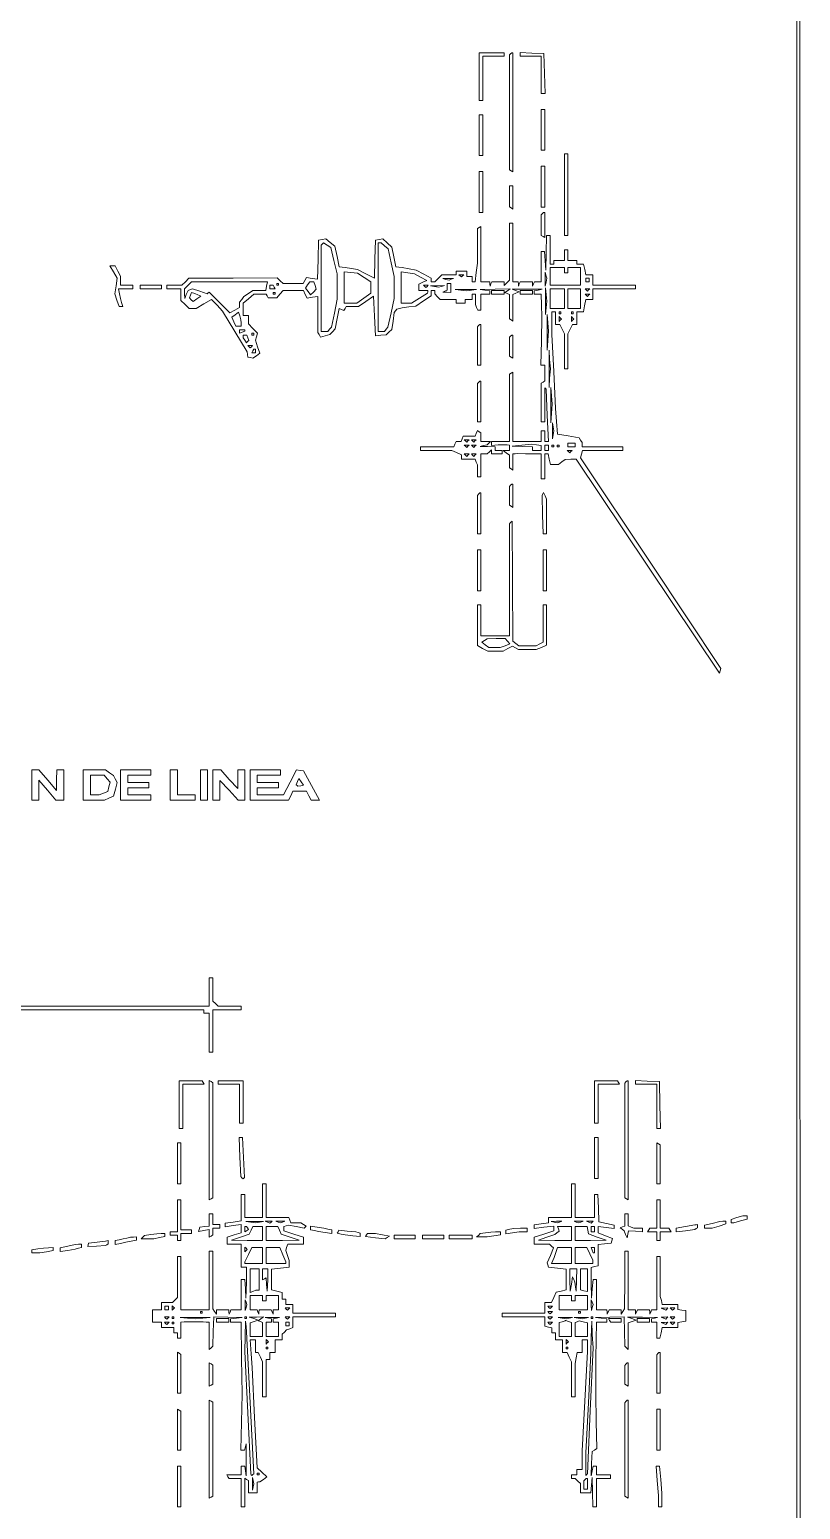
# Paper-space layout 'AN-18-DGE-073-A' of a CAD drawing. Header units: metres, sheet in millimetres. Extents: x 12 to 193, y 4 to 291.
# Drawn here: x 138.5 to 193.4, y 88.8 to 194.2 of the extents above; entities that cross this region are included whole.
import ezdxf

# ---------------------------------------------------------------- set-up
doc = ezdxf.new("R2010")
doc.units = ezdxf.units.M
doc.layers.add('DGE_CONTORNOS', color=7, linetype='Continuous', lineweight=0)
doc.layers.add('DGE_DATOS', color=7, linetype='Continuous', lineweight=0)

# ---------------------------------------------------------------- blocks, each defined once
blk = doc.blocks.new('LP_REF_DGE_MT_073_A')
at = {"layer": 'DGE_CONTORNOS'}
for points in [[(29.14, 147.38), (29.14, 24.38), (111.28, 24.38), (193.43, 24.38), (193.4, 147.35), (193.37, 270.31), (111.25, 270.34), (29.14, 270.38)], [(193.18, 160.66), (193.18, 51.19), (117.92, 51.19), (42.67, 51.19), (42.67, 160.66), (42.67, 270.12), (117.92, 270.12), (193.18, 270.12)], [(170.54, 190.89), (170.54, 189.18), (170.66, 189.18), (170.79, 189.18), (170.79, 190.76), (170.79, 192.34), (171.55, 192.34), (172.31, 192.34), (172.31, 192.47), (172.31, 192.59), (171.42, 192.59), (170.54, 192.59)], [(172.77, 192.51), (172.69, 192.43), (172.69, 188.34), (172.69, 184.26), (172.81, 184.18), (172.94, 184.11), (172.94, 188.35), (172.94, 192.59), (172.9, 192.59), (172.86, 192.59)], [(173.45, 192.47), (173.45, 192.34), (174.21, 192.34), (174.96, 192.34), (174.96, 191.01), (174.96, 189.68), (175.1, 189.68), (175.23, 189.68), (175.19, 191.11), (175.15, 192.53), (174.3, 192.57), (173.45, 192.61)], [(170.54, 186.71), (170.54, 185.26), (170.66, 185.26), (170.79, 185.26), (170.79, 186.71), (170.79, 188.17), (170.66, 188.17), (170.54, 188.17)], [(174.96, 187.09), (174.96, 185.64), (175.09, 185.64), (175.22, 185.64), (175.22, 187.09), (175.22, 188.55), (175.09, 188.55), (174.96, 188.55)], [(174.96, 183.04), (174.96, 181.59), (175.09, 181.59), (175.22, 181.59), (175.22, 183.04), (175.22, 184.5), (175.09, 184.5), (174.96, 184.5)], [(176.61, 182.48), (176.61, 179.57), (176.74, 179.57), (176.86, 179.57), (176.86, 182.48), (176.86, 185.38), (176.74, 185.38), (176.61, 185.38)], [(170.54, 182.67), (170.54, 181.21), (170.66, 181.21), (170.79, 181.21), (170.79, 182.67), (170.79, 184.12), (170.66, 184.12), (170.54, 184.12)], [(172.69, 182.36), (172.69, 181.61), (172.81, 181.53), (172.94, 181.45), (172.94, 182.28), (172.94, 183.11), (172.81, 183.11), (172.69, 183.11)], [(172.69, 178.42), (172.69, 176.39), (172.5, 176.2), (172.31, 176.01), (172.31, 176.14), (172.31, 176.28), (171.88, 176.28), (171.44, 176.28), (171.38, 176.12), (171.32, 175.96), (171.31, 176.12), (171.3, 176.28), (170.98, 176.28), (170.66, 176.28), (170.66, 178.25), (170.66, 180.21), (170.54, 180.14), (170.41, 180.06), (170.41, 178.83), (170.41, 177.61), (170.33, 176.94), (170.25, 176.28), (170.14, 176.28), (170.03, 176.28), (170.03, 176.47), (170.03, 176.66), (169.84, 176.66), (169.65, 176.66), (169.65, 176.85), (169.65, 177.04), (169.27, 177.04), (168.89, 177.04), (168.89, 176.91), (168.89, 176.78), (168.39, 176.78), (167.88, 176.78), (167.63, 176.53), (167.38, 176.28), (167.25, 176.28), (167.12, 176.28), (167.12, 176.4), (167.12, 176.53), (166.59, 176.81), (166.05, 177.1), (165.54, 177.2), (165.04, 177.3), (164.82, 177.32), (164.6, 177.34), (164.45, 178.04), (164.31, 178.74), (163.99, 179.04), (163.68, 179.33), (163.41, 179.29), (163.14, 179.25), (163.1, 177.89), (163.07, 176.52), (162.47, 176.83), (161.87, 177.15), (161.43, 177.22), (160.99, 177.3), (160.78, 177.32), (160.57, 177.34), (160.41, 178.08), (160.26, 178.82), (159.93, 179.07), (159.61, 179.33), (159.35, 179.29), (159.09, 179.25), (159.06, 177.85), (159.02, 176.45), (158.63, 176.51), (158.24, 176.57), (158.12, 176.36), (158, 176.15), (157.29, 176.15), (156.58, 176.15), (156.36, 176.35), (156.14, 176.56), (153, 176.54), (149.86, 176.52), (149.6, 176.27), (149.34, 176.03), (148.81, 176.03), (148.28, 176.03), (148.28, 175.9), (148.28, 175.77), (148.78, 175.77), (149.29, 175.77), (149.29, 175.35), (149.29, 174.93), (149.58, 174.66), (149.88, 174.38), (150.12, 174.38), (150.36, 174.38), (150.92, 174.7), (151.47, 175.02), (151.87, 174.6), (152.26, 174.18), (153.13, 172.73), (154, 171.28), (154.03, 171.09), (154.06, 170.9), (154.24, 170.87), (154.42, 170.83), (154.67, 171.01), (154.91, 171.2), (154.75, 171.65), (154.59, 172.11), (154.67, 172.36), (154.75, 172.62), (154.42, 172.95), (154.1, 173.28), (154.1, 173.58), (154.1, 173.88), (153.91, 173.88), (153.72, 173.88), (153.72, 174.31), (153.72, 174.74), (154.11, 175.07), (154.49, 175.39), (154.92, 175.39), (155.35, 175.39), (155.42, 175.27), (155.5, 175.14), (155.81, 175.14), (156.12, 175.14), (156.34, 175.39), (156.56, 175.65), (157.28, 175.65), (158.01, 175.65), (158.15, 175.38), (158.29, 175.11), (158.66, 175.17), (159.03, 175.22), (159.03, 173.95), (159.03, 172.67), (159.14, 172.51), (159.24, 172.34), (159.57, 172.43), (159.9, 172.51), (160.08, 172.72), (160.27, 172.93), (160.41, 173.65), (160.56, 174.37), (160.73, 174.3), (160.9, 174.24), (160.98, 174.37), (161.07, 174.51), (161.5, 174.51), (161.93, 174.51), (162.47, 174.88), (163.01, 175.25), (163.08, 173.83), (163.14, 172.42), (163.52, 172.46), (163.9, 172.5), (164.11, 172.69), (164.32, 172.88), (164.4, 173.48), (164.48, 174.08), (164.57, 174.2), (164.66, 174.32), (164.85, 174.37), (165.04, 174.42), (165.53, 174.48), (166.02, 174.54), (166.57, 174.91), (167.12, 175.28), (167.12, 175.47), (167.12, 175.65), (167.25, 175.65), (167.38, 175.65), (167.38, 175.53), (167.38, 175.41), (167.57, 175.21), (167.77, 175.01), (168.33, 175.01), (168.89, 175.01), (168.89, 174.89), (168.89, 174.76), (169.21, 174.76), (169.53, 174.76), (169.53, 174.89), (169.53, 175.01), (169.78, 175.01), (170.03, 175.01), (170.03, 175.2), (170.03, 175.39), (170.16, 175.39), (170.28, 175.39), (170.28, 175.02), (170.28, 174.66), (170.36, 174.45), (170.44, 174.25), (170.55, 174.25), (170.66, 174.25), (170.66, 174.82), (170.66, 175.39), (170.98, 175.39), (171.3, 175.39), (171.3, 175.51), (171.3, 175.63), (170.95, 175.68), (170.6, 175.73), (171.68, 175.75), (172.75, 175.77), (172.56, 175.63), (172.37, 175.5), (172.53, 175.44), (172.69, 175.37), (172.69, 174.5), (172.69, 173.64), (172.81, 173.56), (172.94, 173.48), (172.94, 174.42), (172.94, 175.37), (173.16, 175.46), (173.38, 175.55), (173.13, 175.65), (172.88, 175.75), (173.95, 175.75), (175.03, 175.74), (174.74, 175.68), (174.46, 175.63), (174.46, 175.51), (174.46, 175.39), (174.71, 175.39), (174.96, 175.39), (174.98, 174.6), (175, 173.81), (174.97, 172.07), (174.93, 170.33), (175.08, 170.33), (175.22, 170.33), (175.22, 169.77), (175.22, 169.21), (175.09, 169.13), (174.96, 169.05), (174.96, 167.67), (174.96, 166.29), (175.09, 166.29), (175.22, 166.29), (175.22, 167.51), (175.22, 168.73), (175.26, 168.68), (175.31, 168.63), (175.39, 166.76), (175.47, 164.9), (175.34, 164.9), (175.22, 164.9), (175.22, 165.28), (175.22, 165.65), (175.09, 165.65), (174.96, 165.65), (174.96, 165.28), (174.96, 164.9), (173.95, 164.9), (172.94, 164.9), (172.94, 167.37), (172.94, 169.84), (172.81, 169.77), (172.69, 169.69), (172.69, 167.29), (172.69, 164.9), (172.06, 164.9), (171.42, 164.9), (171.42, 164.76), (171.42, 164.62), (171.9, 164.65), (172.37, 164.67), (172.53, 164.66), (172.69, 164.64), (172.69, 164.45), (172.69, 164.26), (172.47, 164.26), (172.25, 164.26), (172.47, 164.09), (172.69, 163.92), (172.69, 163.47), (172.69, 163.01), (172.81, 162.94), (172.94, 162.86), (172.94, 163.43), (172.94, 164.01), (173.1, 164.02), (173.26, 164.04), (173.83, 164.03), (174.4, 164.03), (174.68, 164.02), (174.96, 164.01), (174.96, 163.13), (174.96, 162.24), (175.09, 162.24), (175.22, 162.24), (175.22, 163.13), (175.22, 164.01), (175.33, 164.01), (175.45, 164.01), (175.53, 163.63), (175.62, 163.25), (175.9, 163.25), (176.18, 163.25), (176.43, 163.44), (176.67, 163.62), (177.06, 163.63), (177.44, 163.63), (182.55, 156.02), (187.66, 148.4), (187.71, 148.57), (187.77, 148.73), (182.77, 156.23), (177.76, 163.73), (177.83, 164), (177.9, 164.26), (179.34, 164.26), (180.78, 164.26), (180.78, 164.39), (180.78, 164.52), (179.33, 164.52), (177.87, 164.52), (177.87, 164.67), (177.87, 164.83), (177.77, 164.99), (177.67, 165.15), (176.89, 165.29), (176.12, 165.43), (176.05, 166.33), (175.98, 167.24), (175.85, 169.88), (175.72, 172.52), (175.72, 173.32), (175.72, 174.13), (175.85, 174.13), (175.98, 174.13), (175.98, 173.69), (175.98, 173.24), (176.13, 173.24), (176.29, 173.24), (176.45, 172.9), (176.61, 172.56), (176.61, 171.32), (176.61, 170.08), (176.74, 170.08), (176.86, 170.08), (176.86, 171.32), (176.86, 172.56), (177.02, 172.9), (177.18, 173.24), (177.34, 173.24), (177.49, 173.24), (177.49, 173.69), (177.49, 174.13), (177.73, 174.13), (177.97, 174.13), (178.05, 174.57), (178.14, 175.01), (178.39, 175.01), (178.63, 175.01), (178.63, 175.39), (178.63, 175.77), (180.15, 175.77), (181.67, 175.77), (181.67, 175.9), (181.67, 176.03), (180.15, 176.03), (178.63, 176.03), (178.63, 176.41), (178.63, 176.78), (178.39, 176.78), (178.15, 176.78), (178.06, 177.16), (177.98, 177.54), (177.74, 177.54), (177.49, 177.54), (177.49, 177.67), (177.49, 177.8), (177.18, 177.8), (176.86, 177.8), (176.86, 178.18), (176.86, 178.56), (176.74, 178.56), (176.61, 178.56), (176.61, 178.18), (176.61, 177.8), (176.23, 177.8), (175.85, 177.8), (175.85, 177.67), (175.85, 177.54), (175.72, 177.54), (175.6, 177.54), (175.6, 178.56), (175.6, 179.57), (175.47, 179.57), (175.34, 179.57), (175.32, 178.33), (175.3, 177.1), (175.25, 177.76), (175.2, 178.43), (175.08, 178.43), (174.96, 178.43), (174.96, 177.35), (174.96, 176.28), (174.72, 176.28), (174.48, 176.28), (174.42, 176.12), (174.35, 175.96), (174.34, 176.12), (174.33, 176.28), (173.9, 176.28), (173.47, 176.28), (173.4, 176.12), (173.34, 175.96), (173.33, 176.12), (173.32, 176.28), (173.13, 176.28), (172.94, 176.28), (172.94, 178.37), (172.94, 180.45), (172.81, 180.45), (172.69, 180.45)], [(175.05, 181.13), (174.96, 181.04), (174.96, 180.31), (174.96, 179.58), (175.09, 179.5), (175.22, 179.43), (175.22, 180.32), (175.22, 181.21), (175.18, 181.21), (175.13, 181.21)], [(160.19, 177.78), (160.41, 176.85), (160.41, 175.94), (160.42, 175.04), (160.22, 174.05), (160.01, 173.05), (159.88, 172.9), (159.76, 172.74), (159.52, 172.74), (159.28, 172.74), (159.28, 175.81), (159.28, 178.89), (159.37, 178.98), (159.45, 179.06), (159.71, 178.89), (159.97, 178.72)], [(163.8, 178.84), (164.05, 178.62), (164.26, 177.63), (164.47, 176.65), (164.47, 175.87), (164.47, 175.08), (164.26, 174.07), (164.04, 173.05), (163.92, 172.9), (163.8, 172.74), (163.57, 172.74), (163.33, 172.74), (163.33, 175.9), (163.33, 179.06), (163.44, 179.06), (163.55, 179.06)], [(144.48, 176.98), (144.75, 176.54), (144.67, 175.98), (144.58, 175.41), (144.73, 174.96), (144.88, 174.51), (145.01, 174.51), (145.15, 174.51), (145.06, 174.79), (144.98, 175.08), (144.91, 175.42), (144.83, 175.77), (145.35, 175.77), (145.87, 175.77), (145.87, 175.9), (145.87, 176.03), (145.43, 176.03), (144.99, 176.03), (144.99, 176.35), (144.99, 176.67), (144.8, 177.04), (144.6, 177.42), (144.41, 177.42), (144.21, 177.42)], [(176.61, 177.1), (176.61, 176.91), (176.74, 176.91), (176.86, 176.91), (176.86, 177.1), (176.86, 177.29), (177.3, 177.29), (177.75, 177.29), (177.75, 176.66), (177.75, 176.03), (176.67, 176.03), (175.6, 176.03), (175.6, 176.66), (175.6, 177.29), (176.1, 177.29), (176.61, 177.29)], [(155.39, 175.96), (155.33, 175.65), (154.87, 175.65), (154.41, 175.65), (154.09, 175.43), (153.78, 175.22), (153.63, 175.02), (153.47, 174.82), (153.47, 174.63), (153.46, 174.44), (153.12, 174.25), (152.77, 174.06), (152.03, 174.8), (151.29, 175.54), (151.23, 175.48), (151.16, 175.41), (150.64, 175.6), (150.12, 175.78), (149.96, 175.72), (149.79, 175.65), (149.67, 175.36), (149.56, 175.08), (149.55, 175.42), (149.54, 175.77), (149.8, 176.03), (150.05, 176.28), (152.75, 176.28), (155.45, 176.28)], [(156.25, 176.09), (156.25, 176.03), (156.18, 176.03), (156.12, 176.03), (156.12, 176.09), (156.12, 176.15), (156.18, 176.15), (156.25, 176.15)], [(158.84, 176.01), (158.93, 175.74), (158.73, 175.54), (158.53, 175.34), (158.35, 175.58), (158.17, 175.82), (158.31, 176.05), (158.46, 176.28), (158.61, 176.28), (158.76, 176.28)], [(162.35, 176.58), (162.82, 176.28), (162.82, 175.87), (162.81, 175.46), (162.31, 175.11), (161.81, 174.76), (161.37, 174.76), (160.93, 174.76), (160.93, 175.87), (160.93, 176.99), (161.4, 176.93), (161.87, 176.88)], [(166.36, 176.61), (166.81, 176.37), (166.52, 176.24), (166.24, 176.11), (166.24, 175.88), (166.24, 175.65), (166.55, 175.65), (166.87, 175.65), (166.87, 175.55), (166.86, 175.46), (166.29, 175.11), (165.72, 174.76), (165.34, 174.76), (164.97, 174.76), (164.97, 175.88), (164.97, 176.99), (165.45, 176.92), (165.92, 176.85)], [(168.55, 176.45), (168.39, 176.39), (168.17, 176.44), (167.95, 176.5), (168.32, 176.51), (168.7, 176.51)], [(168.51, 175.84), (168.51, 175.52), (168.23, 175.53), (167.95, 175.54), (168.1, 175.6), (168.26, 175.67), (168.26, 175.91), (168.26, 176.15), (168.39, 176.15), (168.51, 176.15)], [(169.36, 176.7), (169.27, 176.62), (169.19, 176.7), (169.1, 176.78), (169.27, 176.78), (169.44, 176.78)], [(175.31, 176.25), (175.25, 175.96), (175.25, 176.47), (175.25, 176.97), (175.3, 176.75), (175.36, 176.53)], [(178.38, 176.41), (178.38, 176.28), (178.25, 176.28), (178.13, 176.28), (178.13, 176.41), (178.13, 176.53), (178.25, 176.53), (178.38, 176.53)], [(146.38, 175.9), (146.38, 175.77), (147.14, 175.77), (147.9, 175.77), (147.9, 175.9), (147.9, 176.03), (147.14, 176.03), (146.38, 176.03)], [(150.6, 175.3), (150.7, 175.24), (150.43, 175.05), (150.15, 174.86), (150.02, 174.99), (149.89, 175.12), (149.96, 175.32), (150.04, 175.52), (150.27, 175.43), (150.49, 175.35)], [(155.93, 175.9), (156.01, 175.77), (155.81, 175.77), (155.61, 175.77), (155.61, 175.9), (155.61, 176.03), (155.73, 176.03), (155.85, 176.03)], [(155.99, 175.46), (155.99, 175.39), (155.93, 175.39), (155.87, 175.39), (155.87, 175.46), (155.87, 175.52), (155.93, 175.52), (155.99, 175.52)], [(166.83, 175.94), (166.74, 175.86), (166.66, 175.94), (166.57, 176.03), (166.74, 176.03), (166.91, 176.03)], [(167.85, 175.94), (167.63, 175.88), (167.35, 175.94), (167.06, 175.99), (167.57, 175.99), (168.07, 176)], [(170, 175.68), (169.66, 175.63), (169.24, 175.68), (168.83, 175.73), (169.59, 175.73), (170.35, 175.73)], [(171.42, 175.52), (171.42, 175.39), (171.87, 175.39), (172.31, 175.39), (172.31, 175.52), (172.31, 175.65), (171.87, 175.65), (171.42, 175.65)], [(173.45, 175.52), (173.45, 175.39), (173.89, 175.39), (174.33, 175.39), (174.33, 175.52), (174.33, 175.65), (173.89, 175.65), (173.45, 175.65)], [(175.31, 174.41), (175.26, 173.94), (175.26, 174.89), (175.26, 175.84), (175.31, 175.36), (175.36, 174.89)], [(176.61, 175.08), (176.61, 174.38), (176.1, 174.38), (175.6, 174.38), (175.6, 175.08), (175.6, 175.77), (176.1, 175.77), (176.61, 175.77)], [(177.75, 175.08), (177.75, 174.38), (177.3, 174.38), (176.86, 174.38), (176.86, 175.08), (176.86, 175.77), (177.3, 175.77), (177.75, 175.77)], [(178.34, 175.69), (178.25, 175.6), (178.17, 175.69), (178.08, 175.77), (178.25, 175.77), (178.42, 175.77)], [(178.34, 175.31), (178.25, 175.22), (178.17, 175.31), (178.08, 175.39), (178.25, 175.39), (178.42, 175.39)], [(153.58, 173.34), (153.59, 173.12), (153.4, 173.12), (153.21, 173.12), (153.06, 173.43), (152.92, 173.75), (153.16, 173.93), (153.4, 174.11), (153.48, 173.84), (153.56, 173.56)], [(175.44, 172.08), (175.39, 171.41), (175.39, 172.67), (175.39, 173.94), (175.44, 173.34), (175.48, 172.75)], [(176.36, 174.07), (176.36, 174), (176.29, 174), (176.23, 174), (176.23, 174.07), (176.23, 174.13), (176.29, 174.13), (176.36, 174.13)], [(177.24, 174.07), (177.24, 174), (177.18, 174), (177.11, 174), (177.11, 174.07), (177.11, 174.13), (177.18, 174.13), (177.24, 174.13)], [(170.5, 173.16), (170.41, 173.07), (170.41, 171.7), (170.41, 170.33), (170.54, 170.33), (170.66, 170.33), (170.66, 171.79), (170.66, 173.24), (170.62, 173.24), (170.58, 173.24)], [(176.31, 173.54), (176.23, 173.45), (176.23, 173.62), (176.23, 173.79), (176.31, 173.71), (176.4, 173.62)], [(177.2, 173.54), (177.11, 173.45), (177.11, 173.62), (177.11, 173.79), (177.2, 173.71), (177.28, 173.62)], [(153.84, 172.81), (153.84, 172.76), (153.65, 172.69), (153.46, 172.62), (153.46, 172.74), (153.46, 172.86), (153.65, 172.86), (153.84, 172.86)], [(154.05, 172.29), (154.13, 172.09), (154.04, 172.01), (153.96, 171.92), (153.84, 172.11), (153.72, 172.29), (153.72, 172.39), (153.72, 172.48), (153.85, 172.48), (153.98, 172.48)], [(154.48, 172.55), (154.48, 172.48), (154.41, 172.48), (154.35, 172.48), (154.35, 172.55), (154.35, 172.61), (154.41, 172.61), (154.48, 172.61)], [(172.77, 172.4), (172.69, 172.32), (172.69, 171.65), (172.69, 170.98), (172.81, 170.9), (172.94, 170.83), (172.94, 171.65), (172.94, 172.48), (172.9, 172.48), (172.86, 172.48)], [(154.31, 171.64), (154.22, 171.56), (154.14, 171.64), (154.05, 171.73), (154.22, 171.73), (154.39, 171.73)], [(154.6, 171.35), (154.6, 171.22), (154.47, 171.22), (154.33, 171.22), (154.41, 171.35), (154.49, 171.47), (154.55, 171.47), (154.6, 171.47)], [(175.56, 169.42), (175.52, 168.75), (175.52, 170.08), (175.52, 171.41), (175.56, 170.75), (175.61, 170.08)], [(170.5, 169.11), (170.41, 169.03), (170.41, 167.66), (170.41, 166.29), (170.54, 166.29), (170.66, 166.29), (170.66, 167.74), (170.66, 169.2), (170.62, 169.2), (170.58, 169.2)], [(175.69, 166.89), (175.64, 166.22), (175.64, 167.49), (175.64, 168.75), (175.69, 168.16), (175.74, 167.56)], [(170.33, 165.47), (170.26, 165.28), (169.82, 165.28), (169.39, 165.28), (169.32, 165.09), (169.25, 164.9), (169.07, 164.9), (168.89, 164.9), (168.81, 164.71), (168.74, 164.52), (167.55, 164.52), (166.36, 164.52), (166.36, 164.39), (166.36, 164.26), (167.48, 164.26), (168.59, 164.26), (168.93, 164.11), (169.27, 163.95), (169.27, 163.79), (169.27, 163.63), (169.77, 163.63), (170.26, 163.63), (170.33, 163.43), (170.41, 163.23), (170.41, 162.8), (170.41, 162.37), (170.54, 162.37), (170.66, 162.37), (170.66, 163.19), (170.66, 164.01), (170.89, 164.01), (171.12, 164.01), (171.27, 164.16), (171.42, 164.31), (171.42, 164.16), (171.42, 164.01), (171.8, 164.01), (172.18, 164.01), (172.18, 164.14), (172.18, 164.26), (171.93, 164.26), (171.68, 164.26), (171.68, 164.39), (171.68, 164.52), (171.14, 164.53), (170.6, 164.55), (170.85, 164.61), (171.11, 164.67), (171.23, 164.78), (171.35, 164.9), (171.01, 164.9), (170.66, 164.9), (170.66, 165.2), (170.66, 165.51), (170.54, 165.59), (170.41, 165.67)], [(175.81, 165.37), (175.76, 165.09), (175.76, 165.65), (175.76, 166.22), (175.81, 165.94), (175.87, 165.65)], [(169.74, 164.94), (169.65, 164.85), (169.57, 164.94), (169.48, 165.02), (169.65, 165.02), (169.82, 165.02)], [(169.74, 164.56), (169.65, 164.47), (169.57, 164.56), (169.48, 164.64), (169.65, 164.64), (169.82, 164.64)], [(170.24, 164.94), (170.16, 164.85), (170.07, 164.94), (169.99, 165.02), (170.16, 165.02), (170.33, 165.02)], [(170.24, 164.56), (170.16, 164.47), (170.07, 164.56), (169.99, 164.64), (170.16, 164.64), (170.33, 164.64)], [(174.96, 164.44), (174.96, 164.26), (174.65, 164.26), (174.33, 164.26), (174.33, 164.39), (174.33, 164.52), (173.6, 164.54), (172.88, 164.56), (173.57, 164.63), (174.27, 164.71), (174.62, 164.66), (174.96, 164.61)], [(175.47, 164.45), (175.47, 164.26), (175.34, 164.26), (175.22, 164.26), (175.22, 164.45), (175.22, 164.64), (175.34, 164.64), (175.47, 164.64)], [(175.85, 164.58), (175.85, 164.52), (175.79, 164.52), (175.72, 164.52), (175.72, 164.58), (175.72, 164.64), (175.79, 164.64), (175.85, 164.64)], [(176.23, 164.58), (176.23, 164.52), (176.17, 164.52), (176.1, 164.52), (176.1, 164.58), (176.1, 164.64), (176.17, 164.64), (176.23, 164.64)], [(177.37, 164.64), (177.37, 164.52), (177.11, 164.52), (176.86, 164.52), (176.86, 164.64), (176.86, 164.77), (177.11, 164.77), (177.37, 164.77)], [(169.74, 163.93), (169.65, 163.84), (169.57, 163.93), (169.48, 164.01), (169.65, 164.01), (169.82, 164.01)], [(170.24, 163.93), (170.16, 163.84), (170.07, 163.93), (169.99, 164.01), (170.16, 164.01), (170.33, 164.01)], [(177.07, 164.18), (176.99, 164.09), (176.9, 164.18), (176.82, 164.26), (176.99, 164.26), (177.16, 164.26)], [(172.77, 161.78), (172.69, 161.69), (172.69, 161.02), (172.69, 160.36), (172.81, 160.28), (172.94, 160.2), (172.94, 161.03), (172.94, 161.86), (172.9, 161.86), (172.86, 161.86)], [(170.5, 161.14), (170.41, 161.06), (170.41, 159.69), (170.41, 158.32), (170.54, 158.32), (170.66, 158.32), (170.66, 159.77), (170.66, 161.23), (170.62, 161.23), (170.58, 161.23)], [(175.08, 161.16), (175.02, 161.04), (175.06, 159.68), (175.11, 158.32), (175.23, 158.32), (175.34, 158.32), (175.33, 159.55), (175.33, 160.79), (175.23, 161.03), (175.13, 161.27)], [(172.78, 159.13), (172.69, 159.04), (172.69, 155.04), (172.69, 151.05), (171.68, 151.05), (170.66, 151.05), (170.66, 152.15), (170.66, 153.26), (170.54, 153.26), (170.41, 153.26), (170.41, 151.81), (170.41, 150.36), (170.78, 150.16), (171.16, 149.97), (171.7, 149.97), (172.25, 149.97), (172.58, 150.15), (172.91, 150.32), (173.13, 150.19), (173.35, 150.07), (173.97, 150.07), (174.59, 150.07), (174.97, 150.23), (175.34, 150.38), (175.34, 151.82), (175.34, 153.26), (175.22, 153.26), (175.09, 153.26), (175.09, 151.94), (175.09, 150.61), (174.85, 150.48), (174.6, 150.35), (173.99, 150.35), (173.37, 150.35), (173.16, 150.51), (172.94, 150.67), (172.91, 154.95), (172.88, 159.23)], [(170.41, 155.73), (170.41, 154.27), (170.54, 154.27), (170.66, 154.27), (170.66, 155.73), (170.66, 157.18), (170.54, 157.18), (170.41, 157.18)], [(175.09, 155.73), (175.09, 154.27), (175.22, 154.27), (175.34, 154.27), (175.34, 155.73), (175.34, 157.18), (175.22, 157.18), (175.09, 157.18)], [(172.56, 150.67), (172.72, 150.48), (172.38, 150.35), (172.04, 150.22), (171.63, 150.22), (171.22, 150.22), (170.97, 150.41), (170.73, 150.6), (170.92, 150.73), (171.11, 150.85), (171.76, 150.86), (172.4, 150.86)], [(138.67, 140.42), (138.67, 139.35), (138.92, 139.35), (139.17, 139.35), (139.17, 140.06), (139.17, 140.77), (139.77, 140.06), (140.36, 139.35), (140.65, 139.35), (140.94, 139.35), (140.94, 140.42), (140.94, 141.5), (140.69, 141.5), (140.44, 141.5), (140.43, 140.77), (140.43, 140.04), (139.79, 140.77), (139.15, 141.5), (138.91, 141.5), (138.67, 141.5)], [(142.33, 140.42), (142.33, 139.35), (143.09, 139.35), (143.84, 139.35), (144.16, 139.49), (144.49, 139.64), (144.62, 140.13), (144.75, 140.61), (144.61, 140.86), (144.48, 141.11), (144.2, 141.3), (143.92, 141.5), (143.13, 141.5), (142.33, 141.5)], [(144.99, 140.42), (144.99, 139.35), (146.06, 139.35), (147.14, 139.35), (147.14, 139.54), (147.14, 139.73), (146.32, 139.73), (145.5, 139.73), (145.5, 139.98), (145.5, 140.23), (146.25, 140.23), (147.01, 140.23), (147.01, 140.42), (147.01, 140.61), (146.25, 140.61), (145.5, 140.61), (145.5, 140.87), (145.5, 141.12), (146.32, 141.12), (147.14, 141.12), (147.14, 141.31), (147.14, 141.5), (146.06, 141.5), (144.99, 141.5)], [(148.53, 140.42), (148.53, 139.35), (149.42, 139.35), (150.3, 139.35), (150.3, 139.54), (150.3, 139.73), (149.67, 139.73), (149.04, 139.73), (149.04, 140.61), (149.04, 141.5), (148.78, 141.5), (148.53, 141.5)], [(150.68, 140.42), (150.68, 139.35), (150.93, 139.35), (151.19, 139.35), (151.19, 140.42), (151.19, 141.5), (150.93, 141.5), (150.68, 141.5)], [(151.57, 140.42), (151.57, 139.35), (151.82, 139.35), (152.07, 139.35), (152.07, 140.05), (152.07, 140.76), (152.72, 140.05), (153.36, 139.35), (153.6, 139.35), (153.84, 139.35), (153.84, 140.42), (153.84, 141.5), (153.59, 141.5), (153.34, 141.5), (153.33, 140.83), (153.33, 140.17), (152.73, 140.83), (152.14, 141.5), (151.85, 141.5), (151.57, 141.5)], [(154.22, 140.42), (154.22, 139.35), (155.59, 139.35), (156.96, 139.35), (157.11, 139.66), (157.25, 139.98), (157.74, 139.98), (158.23, 139.98), (158.4, 139.66), (158.57, 139.35), (158.86, 139.35), (159.16, 139.35), (158.59, 140.39), (158.03, 141.43), (157.78, 141.47), (157.53, 141.51), (157.06, 140.62), (156.59, 139.73), (155.66, 139.73), (154.73, 139.73), (154.73, 139.98), (154.73, 140.23), (155.49, 140.23), (156.25, 140.23), (156.25, 140.42), (156.25, 140.61), (155.49, 140.61), (154.73, 140.61), (154.73, 140.87), (154.73, 141.12), (155.55, 141.12), (156.37, 141.12), (156.37, 141.31), (156.37, 141.5), (155.3, 141.5), (154.22, 141.5)], [(144.03, 140.88), (144.24, 140.64), (144.16, 140.3), (144.07, 139.96), (143.76, 139.84), (143.46, 139.73), (143.15, 139.73), (142.84, 139.73), (142.84, 140.42), (142.84, 141.12), (143.33, 141.12), (143.81, 141.12)], [(157.82, 140.38), (157.62, 140.34), (157.56, 140.39), (157.5, 140.45), (157.59, 140.68), (157.68, 140.9), (157.85, 140.66), (158.03, 140.42)], [(149.16, 117.66), (149.16, 115.95), (149.29, 115.95), (149.42, 115.95), (149.42, 117.53), (149.42, 119.11), (150.18, 119.11), (150.95, 119.11), (150.87, 119.24), (150.79, 119.36), (149.98, 119.36), (149.16, 119.36)], [(151.31, 115.13), (151.31, 110.88), (151.44, 110.95), (151.57, 111.03), (151.57, 115.13), (151.57, 119.22), (151.44, 119.3), (151.31, 119.38)], [(151.95, 119.24), (151.95, 119.11), (152.7, 119.11), (153.46, 119.11), (153.46, 117.72), (153.46, 116.33), (153.59, 116.33), (153.72, 116.33), (153.72, 117.85), (153.72, 119.36), (152.83, 119.36), (151.95, 119.36)], [(178.76, 117.85), (178.76, 116.33), (178.89, 116.33), (179.01, 116.33), (179.01, 117.72), (179.01, 119.11), (179.78, 119.11), (180.54, 119.11), (180.47, 119.24), (180.39, 119.36), (179.57, 119.36), (178.76, 119.36)], [(180.99, 119.28), (180.91, 119.2), (180.91, 115.11), (180.91, 111.03), (181.04, 110.95), (181.16, 110.88), (181.16, 115.12), (181.16, 119.36), (181.12, 119.36), (181.08, 119.36)], [(181.67, 119.24), (181.67, 119.11), (182.43, 119.11), (183.19, 119.11), (183.19, 117.53), (183.19, 115.95), (183.32, 115.95), (183.45, 115.95), (183.41, 117.63), (183.38, 119.3), (182.52, 119.34), (181.67, 119.38)], [(149.04, 113.48), (149.04, 112.03), (149.16, 112.03), (149.29, 112.03), (149.29, 113.48), (149.29, 114.94), (149.16, 114.94), (149.04, 114.94)], [(153.49, 113.93), (153.55, 112.54), (153.63, 112.45), (153.72, 112.37), (153.77, 112.42), (153.82, 112.47), (153.75, 113.89), (153.68, 115.32), (153.56, 115.32), (153.43, 115.32)], [(178.76, 113.86), (178.76, 112.41), (178.89, 112.41), (179.01, 112.41), (179.01, 113.86), (179.01, 115.32), (178.89, 115.32), (178.76, 115.32)], [(183.19, 113.49), (183.19, 112.03), (183.31, 112.03), (183.44, 112.03), (183.44, 113.41), (183.44, 114.8), (183.31, 114.87), (183.19, 114.95)], [(155.11, 110.83), (155.11, 109.63), (154.48, 109.63), (153.84, 109.63), (153.84, 110.45), (153.84, 111.27), (153.72, 111.27), (153.59, 111.27), (153.59, 110.33), (153.59, 109.39), (153.02, 109.3), (152.45, 109.22), (152.45, 109.09), (152.45, 108.96), (153.02, 109.04), (153.59, 109.12), (153.59, 108.82), (153.59, 108.53), (153.08, 108.38), (152.58, 108.22), (152.58, 107.98), (152.58, 107.73), (153.08, 107.73), (153.59, 107.73), (153.59, 106.91), (153.59, 106.08), (153.78, 106.08), (153.97, 106.08), (153.95, 104.98), (153.92, 103.87), (153.88, 104.54), (153.83, 105.2), (153.71, 105.2), (153.59, 105.2), (153.59, 104.12), (153.59, 103.05), (153.22, 103.05), (152.85, 103.05), (152.79, 102.89), (152.72, 102.73), (152.71, 102.89), (152.7, 103.05), (152.26, 103.05), (151.82, 103.05), (151.82, 102.89), (151.82, 102.73), (151.69, 102.92), (151.57, 103.11), (151.57, 105.17), (151.57, 107.22), (151.44, 107.22), (151.31, 107.22), (151.31, 105.14), (151.31, 103.05), (150.3, 103.05), (149.29, 103.05), (149.29, 104.95), (149.29, 106.84), (149.16, 106.84), (149.04, 106.84), (149.04, 105.38), (149.04, 103.92), (148.86, 103.74), (148.68, 103.56), (148.29, 103.56), (147.9, 103.56), (147.9, 103.3), (147.9, 103.05), (147.58, 103.05), (147.27, 103.05), (147.27, 102.61), (147.27, 102.16), (147.58, 102.16), (147.9, 102.16), (147.9, 101.97), (147.9, 101.78), (148.34, 101.78), (148.78, 101.78), (148.78, 101.6), (148.78, 101.41), (148.91, 101.41), (149.04, 101.41), (149.04, 101.22), (149.04, 101.03), (149.16, 101.03), (149.29, 101.03), (149.29, 101.6), (149.29, 102.16), (149.51, 102.18), (149.73, 102.19), (150.3, 102.19), (150.87, 102.18), (151.09, 102.17), (151.31, 102.16), (151.31, 101.19), (151.31, 100.22), (151.43, 100.34), (151.55, 100.46), (151.58, 101.5), (151.62, 102.54), (152.64, 102.52), (153.65, 102.5), (153.24, 102.45), (152.83, 102.4), (152.83, 102.28), (152.83, 102.16), (153.21, 102.16), (153.59, 102.16), (153.61, 99.6), (153.64, 97.04), (153.6, 95.05), (153.56, 93.06), (153.69, 93.06), (153.82, 93.06), (153.88, 93.28), (153.94, 93.5), (153.94, 92.36), (153.93, 91.22), (153.88, 91.57), (153.83, 91.92), (153.71, 91.92), (153.59, 91.92), (153.59, 91.6), (153.59, 91.29), (153.08, 91.29), (152.56, 91.29), (152.64, 91.16), (152.72, 91.03), (153.15, 91.03), (153.59, 91.03), (153.59, 90.02), (153.59, 89.01), (153.72, 89.01), (153.84, 89.01), (153.84, 90.03), (153.84, 91.05), (153.97, 90.97), (154.1, 90.89), (154.1, 90.46), (154.1, 90.02), (154.41, 90.02), (154.73, 90.02), (154.73, 90.4), (154.73, 90.78), (154.82, 90.79), (154.92, 90.79), (155.16, 90.97), (155.4, 91.16), (155.06, 91.48), (154.71, 91.8), (154.54, 95.37), (154.36, 98.94), (154.3, 99.92), (154.23, 100.9), (154.42, 100.9), (154.6, 100.9), (154.6, 100.46), (154.6, 100.01), (154.7, 100.01), (154.79, 100.01), (154.95, 99.67), (155.11, 99.33), (155.11, 98.09), (155.11, 96.85), (155.23, 96.85), (155.36, 96.85), (155.36, 98.18), (155.36, 99.51), (155.49, 99.51), (155.61, 99.51), (155.61, 99.76), (155.61, 100.01), (155.8, 100.01), (155.99, 100.01), (155.99, 100.46), (155.99, 100.9), (156.25, 100.9), (156.5, 100.9), (156.5, 101.1), (156.5, 101.3), (156.66, 101.45), (156.82, 101.61), (157.04, 101.69), (157.26, 101.78), (157.26, 102.16), (157.26, 102.54), (158.78, 102.54), (160.29, 102.54), (160.29, 102.67), (160.29, 102.8), (158.78, 102.8), (157.26, 102.8), (157.26, 103.11), (157.26, 103.43), (157, 103.43), (156.75, 103.43), (156.75, 103.62), (156.75, 103.81), (156.63, 103.81), (156.5, 103.81), (156.5, 104.05), (156.5, 104.29), (156.12, 104.38), (155.74, 104.46), (155.74, 105.19), (155.74, 105.93), (156.37, 106.01), (157, 106.09), (157, 106.33), (157, 106.57), (156.88, 106.92), (156.75, 107.26), (156.82, 107.49), (156.9, 107.73), (157.46, 107.73), (158.02, 107.73), (158.02, 107.98), (158.02, 108.22), (157.32, 108.44), (156.63, 108.66), (156.63, 108.82), (156.63, 108.97), (156.78, 109.02), (156.94, 109.08), (157.5, 108.97), (158.06, 108.87), (158.13, 108.94), (158.2, 109.01), (158.01, 109.13), (157.83, 109.24), (157.48, 109.24), (157.12, 109.25), (157.05, 109.44), (156.98, 109.63), (156.17, 109.63), (155.36, 109.63), (155.36, 110.83), (155.36, 112.03), (155.23, 112.03), (155.11, 112.03)], [(177.11, 110.83), (177.11, 109.63), (176.29, 109.63), (175.47, 109.63), (175.47, 109.44), (175.47, 109.25), (174.96, 109.17), (174.46, 109.09), (174.46, 108.96), (174.46, 108.84), (175.15, 108.93), (175.85, 109.01), (175.85, 108.84), (175.85, 108.66), (175.15, 108.44), (174.46, 108.22), (174.46, 107.98), (174.46, 107.73), (175, 107.73), (175.55, 107.73), (175.69, 107.59), (175.83, 107.45), (175.61, 106.92), (175.38, 106.4), (175.44, 106.25), (175.49, 106.09), (176.11, 106.01), (176.74, 105.93), (176.74, 105.19), (176.74, 104.46), (176.38, 104.38), (176.03, 104.31), (175.87, 103.93), (175.7, 103.56), (175.46, 103.56), (175.22, 103.56), (175.22, 103.18), (175.22, 102.8), (173.7, 102.8), (172.18, 102.8), (172.18, 102.67), (172.18, 102.54), (173.7, 102.54), (175.22, 102.54), (175.22, 102.22), (175.22, 101.89), (175.47, 101.82), (175.72, 101.76), (175.72, 101.58), (175.72, 101.41), (175.85, 101.41), (175.98, 101.41), (175.98, 101.15), (175.98, 100.9), (176.23, 100.9), (176.48, 100.9), (176.48, 100.46), (176.48, 100.01), (176.64, 100.01), (176.8, 100.01), (176.96, 99.67), (177.11, 99.33), (177.11, 98.09), (177.11, 96.85), (177.24, 96.85), (177.37, 96.85), (177.37, 98.04), (177.37, 99.22), (177.45, 99.62), (177.53, 100.01), (177.7, 100.01), (177.87, 100.01), (177.87, 100.46), (177.87, 100.9), (178.06, 100.9), (178.25, 100.9), (178.25, 100.49), (178.25, 100.08), (178.06, 96.54), (177.88, 92.99), (177.87, 92.33), (177.87, 91.67), (177.68, 91.67), (177.49, 91.67), (177.49, 91.48), (177.49, 91.29), (177.3, 91.29), (177.11, 91.29), (177.11, 91.16), (177.11, 91.03), (177.25, 91.03), (177.39, 91.03), (177.57, 90.85), (177.75, 90.67), (177.75, 90.35), (177.75, 90.02), (178.12, 90.02), (178.49, 90.02), (178.54, 90.56), (178.59, 91.1), (178.61, 90.05), (178.63, 89.01), (178.76, 89.01), (178.89, 89.01), (178.89, 90.02), (178.89, 91.03), (179.39, 91.03), (179.9, 91.03), (179.9, 91.16), (179.9, 91.29), (179.39, 91.29), (178.89, 91.29), (178.89, 91.6), (178.89, 91.92), (178.77, 91.92), (178.65, 91.92), (178.59, 91.57), (178.53, 91.22), (178.55, 92.09), (178.58, 92.95), (178.75, 93.05), (178.92, 93.16), (178.88, 95.1), (178.84, 97.04), (178.86, 99.6), (178.89, 102.16), (179.26, 102.16), (179.64, 102.16), (179.64, 102.28), (179.64, 102.4), (179.23, 102.45), (178.82, 102.5), (179.84, 102.52), (180.86, 102.54), (180.89, 101.5), (180.93, 100.46), (181.04, 100.34), (181.16, 100.22), (181.16, 101.18), (181.16, 102.13), (181.45, 102.22), (181.73, 102.31), (181.41, 102.42), (181.1, 102.52), (182.17, 102.52), (183.25, 102.51), (183.03, 102.46), (182.81, 102.4), (182.81, 102.28), (182.81, 102.16), (183, 102.16), (183.19, 102.16), (183.19, 101.6), (183.19, 101.03), (183.3, 101.03), (183.42, 101.03), (183.5, 101.41), (183.58, 101.78), (184.14, 101.78), (184.7, 101.78), (184.7, 101.97), (184.7, 102.15), (184.99, 102.19), (185.27, 102.23), (185.27, 102.61), (185.27, 102.99), (184.99, 103.03), (184.7, 103.07), (184.7, 103.25), (184.7, 103.43), (184.15, 103.43), (183.59, 103.43), (183.52, 103.71), (183.44, 104), (183.44, 105.42), (183.44, 106.84), (183.31, 106.84), (183.19, 106.84), (183.19, 104.95), (183.19, 103.05), (183.01, 103.05), (182.83, 103.05), (182.76, 102.89), (182.7, 102.73), (182.69, 102.89), (182.68, 103.05), (182.25, 103.05), (181.82, 103.05), (181.75, 102.89), (181.69, 102.73), (181.68, 102.89), (181.67, 103.05), (181.41, 103.05), (181.16, 103.05), (181.16, 105.14), (181.16, 107.22), (181.04, 107.22), (180.91, 107.22), (180.91, 105.17), (180.9, 103.11), (180.78, 102.92), (180.66, 102.73), (180.66, 102.89), (180.66, 103.05), (180.22, 103.05), (179.79, 103.05), (179.73, 102.89), (179.66, 102.73), (179.65, 102.89), (179.64, 103.05), (179.26, 103.05), (178.89, 103.05), (178.89, 104.12), (178.89, 105.2), (178.77, 105.2), (178.65, 105.2), (178.6, 104.54), (178.55, 103.87), (178.53, 104.96), (178.51, 106.06), (178.76, 106.12), (179.01, 106.19), (179.01, 106.95), (179.01, 107.71), (179.48, 107.75), (179.94, 107.79), (179.99, 107.96), (180.05, 108.12), (179.53, 108.32), (179.01, 108.53), (179.01, 108.76), (179.01, 108.99), (179.58, 108.91), (180.15, 108.83), (180.15, 108.95), (180.15, 109.07), (179.61, 109.19), (179.07, 109.31), (179.04, 110.29), (179, 111.27), (178.88, 111.27), (178.76, 111.27), (178.76, 110.45), (178.76, 109.63), (178.06, 109.63), (177.37, 109.63), (177.37, 110.83), (177.37, 112.03), (177.24, 112.03), (177.11, 112.03)], [(149.04, 109.75), (149.04, 108.61), (148.78, 108.61), (148.53, 108.61), (148.53, 108.49), (148.53, 108.36), (148.78, 108.36), (149.04, 108.36), (149.04, 108.17), (149.04, 107.98), (149.16, 107.98), (149.29, 107.98), (149.29, 108.24), (149.29, 108.49), (149.67, 108.49), (150.05, 108.49), (150.05, 108.61), (150.05, 108.74), (149.67, 108.74), (149.29, 108.74), (149.29, 109.82), (149.29, 110.89), (149.16, 110.89), (149.04, 110.89)], [(183.19, 109.88), (183.19, 108.87), (182.94, 108.87), (182.69, 108.87), (182.62, 108.74), (182.54, 108.61), (182.86, 108.61), (183.19, 108.61), (183.19, 108.3), (183.19, 107.98), (183.31, 107.98), (183.44, 107.98), (183.44, 108.3), (183.44, 108.61), (183.83, 108.61), (184.21, 108.61), (184.13, 108.74), (184.06, 108.87), (183.75, 108.87), (183.44, 108.87), (183.44, 109.88), (183.44, 110.89), (183.31, 110.89), (183.19, 110.89)], [(151.31, 109.44), (151.31, 109.01), (150.98, 108.97), (150.64, 108.93), (150.59, 108.77), (150.53, 108.62), (150.92, 108.69), (151.31, 108.77), (151.31, 108.5), (151.31, 108.22), (151.44, 108.3), (151.57, 108.38), (151.57, 108.62), (151.57, 108.87), (151.82, 108.87), (152.07, 108.87), (152.07, 108.99), (152.07, 109.12), (151.82, 109.12), (151.57, 109.12), (151.57, 109.5), (151.57, 109.88), (151.44, 109.88), (151.31, 109.88)], [(180.91, 109.45), (180.91, 109.01), (180.75, 108.95), (180.59, 108.89), (180.73, 108.78), (180.86, 108.68), (180.97, 108.42), (181.08, 108.17), (181.13, 108.43), (181.17, 108.68), (181.67, 108.64), (182.17, 108.59), (182.17, 108.73), (182.17, 108.87), (181.87, 108.87), (181.56, 108.87), (181.36, 108.94), (181.16, 109.02), (181.16, 109.45), (181.16, 109.88), (181.04, 109.88), (180.91, 109.88)], [(188.91, 109.61), (188.5, 109.49), (188.5, 109.37), (188.5, 109.25), (188.59, 109.25), (188.69, 109.25), (189.16, 109.38), (189.64, 109.51), (189.64, 109.63), (189.64, 109.75), (189.48, 109.74), (189.32, 109.73)], [(155.11, 108.49), (155.11, 107.98), (154, 107.99), (152.89, 108), (153.53, 108.22), (154.16, 108.44), (154.28, 108.72), (154.41, 108.99), (154.76, 108.99), (155.11, 108.99)], [(154.03, 108.88), (154.1, 108.76), (153.97, 108.68), (153.84, 108.6), (153.84, 108.8), (153.84, 108.99), (153.9, 108.99), (153.95, 108.99)], [(154.89, 109.28), (154.61, 109.23), (154.26, 109.28), (153.91, 109.34), (154.54, 109.34), (155.17, 109.34)], [(155.71, 109.3), (155.63, 109.22), (155.46, 109.29), (155.3, 109.35), (155.54, 109.36), (155.78, 109.37)], [(156.31, 108.72), (156.44, 108.44), (157.07, 108.22), (157.7, 108), (156.53, 107.99), (155.36, 107.98), (155.36, 108.49), (155.36, 108.99), (155.77, 108.99), (156.19, 108.99)], [(156.53, 109.29), (156.37, 109.23), (156.21, 109.29), (156.06, 109.35), (156.37, 109.35), (156.69, 109.35)], [(158.52, 108.88), (158.52, 108.75), (158.81, 108.69), (159.09, 108.63), (159.57, 108.55), (160.04, 108.48), (160.04, 108.61), (160.04, 108.74), (159.76, 108.79), (159.47, 108.85), (159, 108.93), (158.52, 109.01)], [(160.48, 108.6), (160.41, 108.5), (160.7, 108.44), (160.99, 108.38), (161.53, 108.32), (162.06, 108.26), (162.06, 108.38), (162.06, 108.5), (161.91, 108.55), (161.75, 108.59), (161.14, 108.65), (160.54, 108.71)], [(170.98, 108.52), (170.6, 108.47), (170.48, 108.35), (170.36, 108.24), (170.73, 108.24), (171.11, 108.24), (171.58, 108.32), (172.06, 108.39), (172.06, 108.5), (172.06, 108.61), (171.71, 108.6), (171.36, 108.58)], [(172.72, 108.78), (172.43, 108.72), (172.43, 108.59), (172.43, 108.45), (172.91, 108.53), (173.38, 108.61), (173.67, 108.61), (173.95, 108.61), (173.95, 108.74), (173.95, 108.87), (173.48, 108.85), (173, 108.83)], [(177.11, 108.49), (177.11, 107.98), (175.94, 107.99), (174.77, 108), (175.35, 108.21), (175.92, 108.42), (176.08, 108.53), (176.25, 108.64), (176.18, 108.82), (176.11, 108.99), (176.61, 108.99), (177.11, 108.99)], [(176.26, 109.29), (176.11, 109.23), (175.88, 109.29), (175.66, 109.34), (176.04, 109.35), (176.42, 109.35)], [(177.78, 109.29), (177.62, 109.23), (177.46, 109.29), (177.3, 109.35), (177.62, 109.35), (177.94, 109.35)], [(178.28, 108.72), (178.32, 108.45), (178.95, 108.22), (179.58, 108), (178.47, 107.99), (177.37, 107.98), (177.37, 108.49), (177.37, 108.99), (177.8, 108.99), (178.24, 108.99)], [(178.6, 109.3), (178.52, 109.22), (178.36, 109.29), (178.19, 109.35), (178.43, 109.36), (178.67, 109.37)], [(178.76, 108.8), (178.76, 108.61), (178.63, 108.61), (178.51, 108.61), (178.51, 108.8), (178.51, 108.99), (178.63, 108.99), (178.76, 108.99)], [(185.24, 108.97), (184.58, 108.85), (184.58, 108.72), (184.58, 108.59), (185.24, 108.68), (185.9, 108.77), (186, 108.83), (186.09, 108.88), (186.09, 109), (186.09, 109.12), (186, 109.11), (185.9, 109.09)], [(187.14, 109.2), (186.6, 109.07), (186.6, 108.97), (186.6, 108.87), (186.87, 108.87), (187.14, 108.87), (187.63, 109.01), (188.12, 109.16), (188.12, 109.27), (188.12, 109.37), (187.9, 109.35), (187.68, 109.34)], [(141.23, 107.58), (140.69, 107.46), (140.69, 107.33), (140.69, 107.2), (141.23, 107.28), (141.76, 107.37), (141.99, 107.43), (142.21, 107.49), (142.21, 107.61), (142.21, 107.73), (141.99, 107.72), (141.76, 107.7)], [(143.31, 107.87), (142.71, 107.79), (142.68, 107.67), (142.65, 107.55), (143.28, 107.59), (143.91, 107.63), (144.01, 107.68), (144.1, 107.74), (144.1, 107.86), (144.1, 107.98), (144.01, 107.96), (143.91, 107.94)], [(145.43, 108.15), (145.18, 108.1), (144.89, 108.04), (144.61, 107.98), (144.61, 107.84), (144.61, 107.71), (144.99, 107.78), (145.37, 107.86), (145.75, 107.93), (146.13, 108), (146.13, 108.12), (146.13, 108.24), (145.91, 108.22), (145.69, 108.21)], [(147.14, 108.4), (146.7, 108.34), (146.58, 108.23), (146.46, 108.11), (146.91, 108.11), (147.36, 108.11), (147.76, 108.19), (148.15, 108.27), (148.15, 108.38), (148.15, 108.49), (147.87, 108.47), (147.58, 108.45)], [(153.93, 107.27), (153.84, 107.18), (153.84, 107.35), (153.84, 107.52), (153.93, 107.43), (154.01, 107.35)], [(162.52, 108.38), (162.45, 108.26), (163.14, 108.18), (163.83, 108.09), (163.99, 108.19), (164.15, 108.29), (163.64, 108.38), (163.14, 108.47), (162.86, 108.48), (162.58, 108.49)], [(164.47, 108.24), (164.47, 108.11), (165.23, 108.11), (165.98, 108.11), (165.98, 108.24), (165.98, 108.36), (165.23, 108.36), (164.47, 108.36)], [(166.49, 108.24), (166.49, 108.11), (167.25, 108.11), (168.01, 108.11), (168.01, 108.24), (168.01, 108.36), (167.25, 108.36), (166.49, 108.36)], [(168.39, 108.24), (168.39, 108.11), (169.21, 108.11), (170.03, 108.11), (170.03, 108.24), (170.03, 108.36), (169.21, 108.36), (168.39, 108.36)], [(139.08, 107.38), (138.67, 107.33), (138.67, 107.22), (138.67, 107.1), (138.95, 107.1), (139.23, 107.1), (139.71, 107.18), (140.18, 107.26), (140.18, 107.37), (140.18, 107.48), (139.84, 107.46), (139.49, 107.44)], [(155.11, 106.91), (155.11, 106.34), (154.48, 106.34), (153.84, 106.34), (153.84, 106.41), (153.84, 106.47), (154.1, 106.98), (154.35, 107.48), (154.73, 107.48), (155.11, 107.48)], [(156.55, 106.97), (156.75, 106.46), (156.75, 106.4), (156.75, 106.34), (156.06, 106.34), (155.36, 106.34), (155.36, 106.91), (155.36, 107.48), (155.85, 107.48), (156.34, 107.48)], [(177.11, 106.91), (177.11, 106.34), (176.41, 106.34), (175.7, 106.34), (175.79, 106.56), (175.88, 106.78), (176, 107.13), (176.13, 107.48), (176.62, 107.48), (177.11, 107.48)], [(178.42, 107.03), (178.63, 106.58), (178.63, 106.46), (178.63, 106.34), (178, 106.34), (177.37, 106.34), (177.37, 106.91), (177.37, 107.48), (177.79, 107.48), (178.21, 107.48)], [(178.76, 107.29), (178.76, 107.1), (178.71, 107.1), (178.66, 107.1), (178.59, 107.29), (178.51, 107.48), (178.64, 107.48), (178.76, 107.48)], [(154.85, 105.2), (154.85, 104.44), (154.74, 104.44), (154.62, 104.44), (154.42, 104.36), (154.22, 104.29), (154.22, 105.12), (154.22, 105.96), (154.54, 105.96), (154.85, 105.96)], [(155.47, 105.17), (155.44, 104.38), (155.39, 104.85), (155.35, 105.33), (155.23, 105.26), (155.11, 105.18), (155.11, 105.57), (155.11, 105.96), (155.3, 105.96), (155.49, 105.96)], [(177.48, 105.17), (177.46, 104.38), (177.41, 104.69), (177.36, 105.01), (177.28, 105.2), (177.19, 105.39), (177.11, 104.88), (177.02, 104.38), (177.01, 105.17), (176.99, 105.96), (177.24, 105.96), (177.49, 105.96)], [(178.25, 105.15), (178.25, 104.34), (178, 104.4), (177.75, 104.47), (177.75, 105.21), (177.75, 105.96), (178, 105.96), (178.25, 105.96)], [(148.4, 103.18), (148.4, 103.05), (148.28, 103.05), (148.15, 103.05), (148.15, 103.18), (148.15, 103.3), (148.28, 103.3), (148.4, 103.3)], [(148.74, 103.09), (148.66, 103.01), (148.66, 103.18), (148.66, 103.34), (148.74, 103.26), (148.83, 103.18)], [(153.93, 103.21), (153.87, 102.99), (153.87, 103.37), (153.86, 103.75), (153.93, 103.59), (153.99, 103.43)], [(155.11, 103.87), (155.11, 103.68), (155.23, 103.68), (155.36, 103.68), (155.36, 103.87), (155.36, 104.06), (155.8, 104.06), (156.25, 104.06), (156.25, 103.56), (156.25, 103.05), (156.06, 103.05), (155.87, 103.05), (155.86, 102.89), (155.85, 102.73), (155.78, 102.89), (155.72, 103.05), (155.29, 103.05), (154.85, 103.05), (154.84, 102.89), (154.83, 102.73), (154.77, 102.89), (154.71, 103.05), (154.46, 103.05), (154.22, 103.05), (154.22, 103.56), (154.22, 104.06), (154.67, 104.06), (155.11, 104.06)], [(175.68, 103.22), (175.6, 103.13), (175.51, 103.22), (175.43, 103.3), (175.6, 103.3), (175.77, 103.3)], [(177.11, 103.87), (177.11, 103.68), (177.24, 103.68), (177.37, 103.68), (177.37, 103.87), (177.37, 104.06), (177.81, 104.06), (178.25, 104.06), (178.25, 103.56), (178.25, 103.05), (177.24, 103.05), (176.23, 103.05), (176.23, 103.56), (176.23, 104.06), (176.67, 104.06), (177.11, 104.06)], [(178.59, 103.21), (178.54, 102.99), (178.53, 103.37), (178.53, 103.75), (178.59, 103.59), (178.65, 103.43)], [(148.36, 102.46), (148.28, 102.38), (148.19, 102.46), (148.11, 102.54), (148.28, 102.54), (148.45, 102.54)], [(148.78, 102.48), (148.78, 102.42), (148.72, 102.42), (148.66, 102.42), (148.66, 102.48), (148.66, 102.54), (148.72, 102.54), (148.78, 102.54)], [(150.84, 102.45), (150.3, 102.4), (149.76, 102.45), (149.23, 102.5), (150.3, 102.5), (151.38, 102.5)], [(150.81, 102.86), (150.81, 102.8), (150.74, 102.8), (150.68, 102.8), (150.68, 102.86), (150.68, 102.92), (150.74, 102.92), (150.81, 102.92)], [(151.82, 102.29), (151.82, 102.16), (152.26, 102.16), (152.7, 102.16), (152.7, 102.29), (152.7, 102.42), (152.26, 102.42), (151.82, 102.42)], [(153.97, 102.48), (153.97, 102.42), (153.91, 102.42), (153.84, 102.42), (153.84, 102.48), (153.84, 102.54), (153.91, 102.54), (153.97, 102.54)], [(154.98, 102.41), (154.79, 102.27), (154.95, 102.21), (155.11, 102.14), (155.11, 101.65), (155.11, 101.15), (154.67, 101.15), (154.22, 101.15), (154.22, 101.64), (154.22, 102.13), (154.51, 102.22), (154.79, 102.31), (154.48, 102.42), (154.16, 102.52), (154.67, 102.53), (155.17, 102.54)], [(156.09, 102.46), (155.87, 102.4), (155.87, 102.28), (155.87, 102.16), (156.06, 102.16), (156.25, 102.16), (156.25, 101.66), (156.25, 101.15), (155.8, 101.15), (155.36, 101.15), (155.36, 101.66), (155.36, 102.16), (155.55, 102.16), (155.74, 102.16), (155.74, 102.28), (155.74, 102.4), (155.52, 102.46), (155.3, 102.51), (155.8, 102.51), (156.31, 102.51)], [(156.96, 103.09), (156.88, 103.01), (156.79, 103.09), (156.71, 103.18), (156.88, 103.18), (157.05, 103.18)], [(156.96, 102.46), (156.88, 102.38), (156.79, 102.46), (156.71, 102.54), (156.88, 102.54), (157.05, 102.54)], [(175.68, 102.84), (175.6, 102.75), (175.51, 102.84), (175.43, 102.92), (175.6, 102.92), (175.77, 102.92)], [(175.68, 102.46), (175.6, 102.38), (175.51, 102.46), (175.43, 102.54), (175.6, 102.54), (175.77, 102.54)], [(176.96, 102.46), (176.74, 102.4), (176.45, 102.45), (176.17, 102.51), (176.67, 102.51), (177.18, 102.51)], [(176.91, 102.21), (177.11, 102.14), (177.11, 101.64), (177.11, 101.15), (176.67, 101.15), (176.23, 101.15), (176.23, 101.65), (176.23, 102.15), (176.45, 102.2), (176.67, 102.26), (176.69, 102.28), (176.71, 102.29)], [(178.1, 102.46), (177.88, 102.4), (177.59, 102.45), (177.3, 102.51), (177.81, 102.51), (178.32, 102.51)], [(177.75, 102.86), (177.75, 102.8), (177.68, 102.8), (177.62, 102.8), (177.62, 102.86), (177.62, 102.92), (177.68, 102.92), (177.75, 102.92)], [(178.63, 102.48), (178.63, 102.42), (178.57, 102.42), (178.51, 102.42), (178.51, 102.48), (178.51, 102.54), (178.57, 102.54), (178.63, 102.54)], [(179.83, 102.29), (179.91, 102.16), (180.28, 102.16), (180.66, 102.16), (180.66, 102.29), (180.66, 102.42), (180.21, 102.42), (179.76, 102.42)], [(181.79, 102.29), (181.79, 102.16), (182.24, 102.16), (182.68, 102.16), (182.68, 102.29), (182.68, 102.42), (182.24, 102.42), (181.79, 102.42)], [(183.91, 103.1), (183.83, 103.02), (183.67, 103.09), (183.5, 103.16), (183.74, 103.17), (183.99, 103.18)], [(183.91, 102.47), (183.83, 102.39), (183.67, 102.46), (183.5, 102.52), (183.74, 102.53), (183.99, 102.54)], [(184.41, 103.09), (184.32, 103.01), (184.24, 103.09), (184.16, 103.18), (184.32, 103.18), (184.49, 103.18)], [(184.41, 102.46), (184.32, 102.38), (184.24, 102.46), (184.16, 102.54), (184.32, 102.54), (184.49, 102.54)], [(148.36, 102.08), (148.28, 102), (148.19, 102.08), (148.11, 102.16), (148.28, 102.16), (148.45, 102.16)], [(148.78, 102.1), (148.78, 102.04), (148.72, 102.04), (148.66, 102.04), (148.66, 102.1), (148.66, 102.16), (148.72, 102.16), (148.78, 102.16)], [(154.22, 96.42), (154.47, 91.37), (154.41, 91.31), (154.35, 91.25), (154.3, 91.3), (154.26, 91.35), (154.05, 95.71), (153.84, 100.08), (153.86, 101.15), (153.88, 102.23), (153.93, 101.85), (153.97, 101.47)], [(157, 102.04), (157, 101.91), (156.88, 101.91), (156.75, 101.91), (156.75, 102.04), (156.75, 102.16), (156.88, 102.16), (157, 102.16)], [(175.68, 102.08), (175.6, 102), (175.51, 102.08), (175.43, 102.16), (175.6, 102.16), (175.77, 102.16)], [(178.25, 101.64), (178.25, 101.15), (177.81, 101.15), (177.37, 101.15), (177.37, 101.65), (177.37, 102.14), (177.52, 102.19), (177.67, 102.25), (177.96, 102.19), (178.25, 102.13)], [(178.45, 95.85), (178.25, 91.37), (178.19, 91.31), (178.13, 91.25), (178.13, 92.06), (178.13, 92.87), (178.32, 96.41), (178.5, 99.95), (178.53, 101.09), (178.56, 102.23), (178.6, 101.28), (178.65, 100.33)], [(183.91, 102.09), (183.83, 102.01), (183.67, 102.08), (183.5, 102.14), (183.74, 102.15), (183.99, 102.16)], [(184.41, 102.08), (184.32, 102), (184.24, 102.08), (184.16, 102.16), (184.32, 102.16), (184.49, 102.16)], [(155.44, 100.69), (155.36, 100.6), (155.36, 100.77), (155.36, 100.94), (155.44, 100.86), (155.53, 100.77)], [(155.49, 100.33), (155.49, 100.27), (155.42, 100.27), (155.36, 100.27), (155.36, 100.33), (155.36, 100.39), (155.42, 100.39), (155.49, 100.39)], [(176.82, 100.69), (176.74, 100.6), (176.74, 100.77), (176.74, 100.94), (176.82, 100.86), (176.9, 100.77)], [(176.86, 100.33), (176.86, 100.27), (176.8, 100.27), (176.74, 100.27), (176.74, 100.33), (176.74, 100.39), (176.8, 100.39), (176.86, 100.39)], [(149.04, 98.57), (149.04, 97.11), (149.16, 97.11), (149.29, 97.11), (149.29, 98.49), (149.29, 99.87), (149.16, 99.95), (149.04, 100.03)], [(151.31, 98.43), (151.31, 97.6), (151.44, 97.67), (151.57, 97.75), (151.57, 98.43), (151.57, 99.11), (151.44, 99.19), (151.31, 99.27)], [(180.99, 99.17), (180.91, 99.09), (180.91, 98.42), (180.91, 97.75), (181.04, 97.67), (181.16, 97.6), (181.16, 98.43), (181.16, 99.26), (181.12, 99.26), (181.08, 99.26)], [(183.27, 99.93), (183.19, 99.85), (183.19, 98.48), (183.19, 97.11), (183.31, 97.11), (183.44, 97.11), (183.44, 98.56), (183.44, 100.01), (183.4, 100.01), (183.35, 100.01)], [(149.04, 94.52), (149.04, 93.06), (149.16, 93.06), (149.29, 93.06), (149.29, 94.44), (149.29, 95.83), (149.16, 95.9), (149.04, 95.98)], [(151.31, 93.12), (151.31, 89.63), (151.44, 89.71), (151.57, 89.78), (151.57, 93.12), (151.57, 96.46), (151.44, 96.54), (151.31, 96.61)], [(180.99, 96.52), (180.91, 96.43), (180.91, 93.11), (180.91, 89.78), (181.04, 89.71), (181.16, 89.63), (181.16, 93.11), (181.16, 96.6), (181.12, 96.6), (181.08, 96.6)], [(183.19, 94.51), (183.19, 93.06), (183.31, 93.06), (183.44, 93.06), (183.44, 94.51), (183.44, 95.97), (183.31, 95.97), (183.19, 95.97)], [(149.04, 90.47), (149.04, 89.01), (149.16, 89.01), (149.29, 89.01), (149.29, 90.47), (149.29, 91.92), (149.16, 91.92), (149.04, 91.92)], [(183.23, 90.88), (183.31, 89.83), (183.31, 89.42), (183.31, 89.01), (183.44, 89.01), (183.56, 89.01), (183.56, 89.5), (183.56, 89.98), (183.48, 90.95), (183.4, 91.92), (183.27, 91.92), (183.15, 91.92)], [(154.44, 90.43), (154.38, 90.21), (154.38, 90.66), (154.38, 91.1), (154.44, 90.88), (154.49, 90.66)], [(154.85, 91.35), (154.85, 91.29), (154.79, 91.29), (154.73, 91.29), (154.73, 91.35), (154.73, 91.41), (154.79, 91.41), (154.85, 91.41)], [(178.25, 90.66), (178.25, 90.28), (178.13, 90.28), (178, 90.28), (178, 90.57), (178, 90.87), (178.08, 90.95), (178.17, 91.03), (178.21, 91.03), (178.25, 91.03)]]:
    blk.add_lwpolyline(points, close=True, dxfattribs=at)
blk.add_lwpolyline([(118.3, 124.42), (150.93, 124.42), (150.93, 124.3), (150.93, 124.17), (151.12, 124.17), (151.31, 124.17), (151.31, 122.78), (151.31, 121.39), (151.44, 121.39), (151.57, 121.39), (151.57, 122.91), (151.57, 124.42), (152.58, 124.42), (153.59, 124.42), (153.59, 124.55), (153.59, 124.68), (152.76, 124.68), (151.93, 124.68), (151.75, 124.86), (151.57, 125.04), (151.57, 125.87), (151.57, 126.7), (151.44, 126.7), (151.31, 126.7), (151.31, 125.69), (151.31, 124.68), (118.71, 124.68)], dxfattribs=at)

psp = doc.layouts.new('AN-18-DGE-073-A')

# ---------------------------------------------------------------- block references
at = {"layer": 'DGE_DATOS'}
psp.add_blockref('LP_REF_DGE_MT_073_A', (0, 0), dxfattribs=at)

doc.saveas('drawing.dxf')
